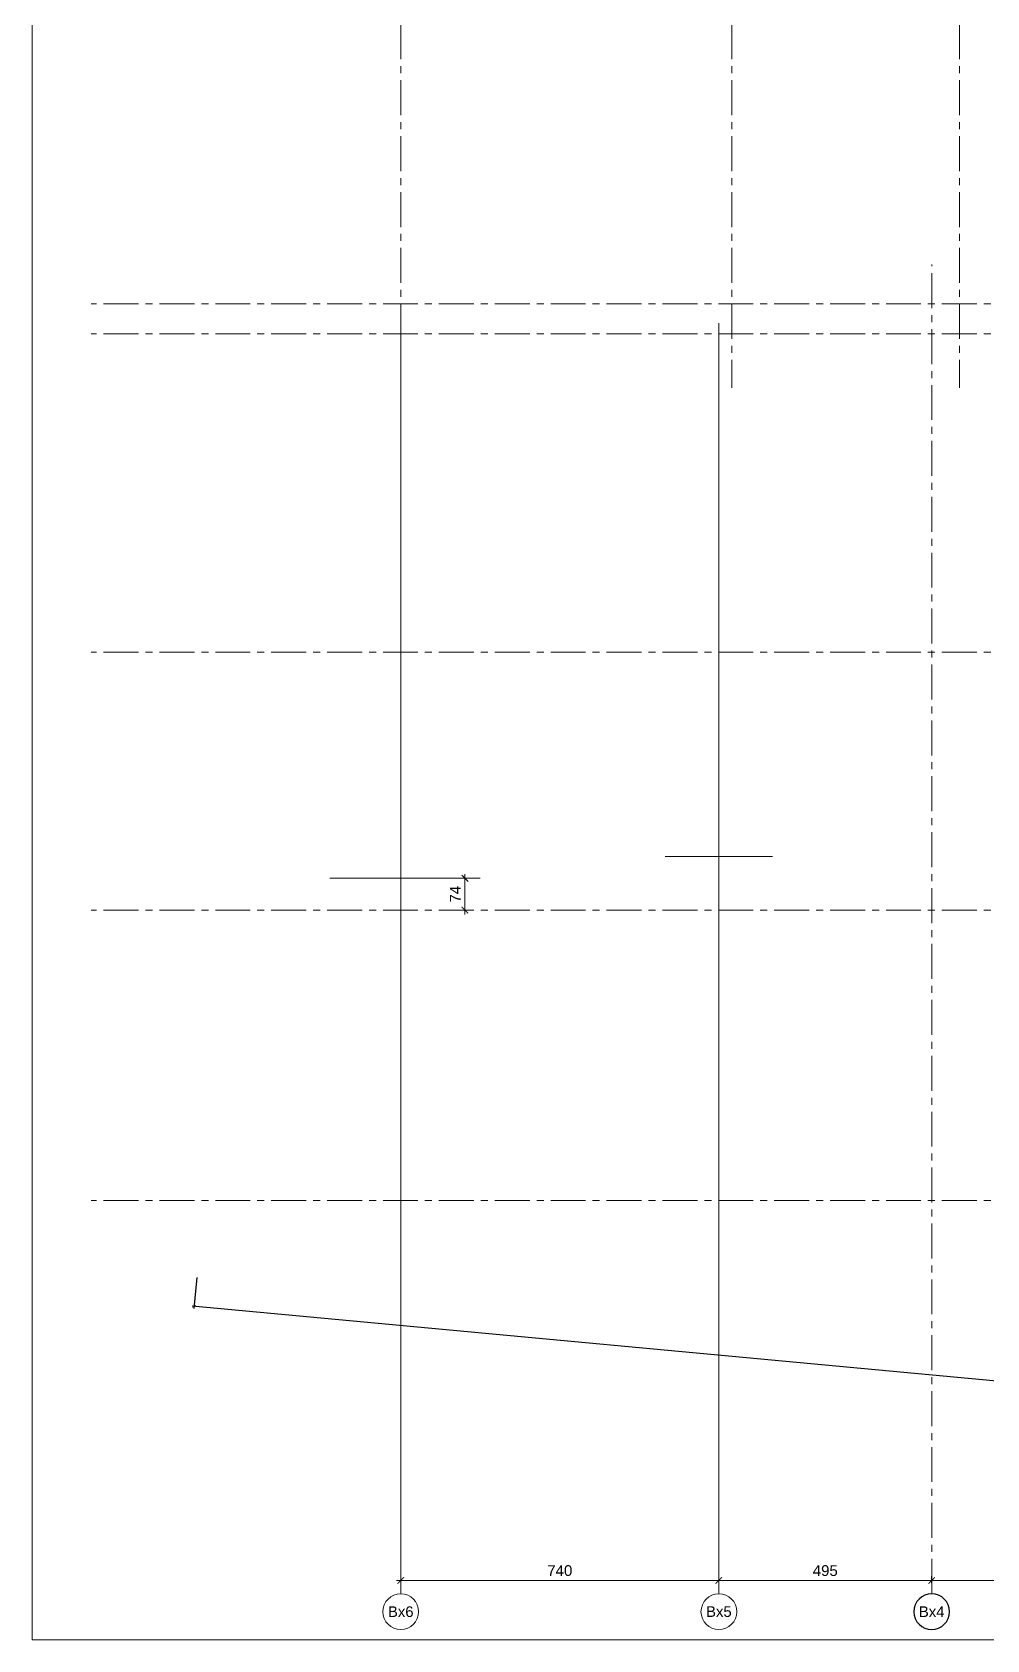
# Model space of a CAD drawing. Header units: centimetres. Extents: x 54080 to 84019, y -57712 to -39496.
# Drawn here: x 77939 to 80160, y -55119 to -51380 of the extents above; entities that cross this region are included whole.
import ezdxf
from ezdxf.enums import TextEntityAlignment as Align

# ---------------------------------------------------------------- set-up
doc = ezdxf.new("R2010")
doc.units = ezdxf.units.CM
doc.header["$LTSCALE"] = 50
doc.header["$MEASUREMENT"] = 0
for name, pattern in [('23486-A01$0${ Chain Double-Dash }', [0]), ('AXES', [2, 1.25, -0.25, 0.25, -0.25]), ('CACHE', [0.375, 0.25, -0.125])]:
    doc.linetypes.add(name, pattern=pattern)
doc.layers.get('0').update_dxf_attribs({"color": 8})
doc.layers.add('AXES', color=10, linetype='AXES')
doc.layers.add('COTE 50ème', color=1, linetype='Continuous')
doc.layers.add('FMULT', color=150, linetype='Continuous', plot=False)
doc.layers.add('HORS GEL', color=7, linetype='CACHE', lineweight=15, true_color=0x00661a)
doc.layers.add('MACONNERIE COUPE', color=7, linetype='Continuous', lineweight=30)
doc.styles.add('FN_TEXT_1.50', font='arial.ttf', dxfattribs={"height": 10})
doc.styles.add('RS_TEXT_1.50', font='arial.ttf', dxfattribs={"height": 12.5})
doc.styles.add('RS_TXT_100', font='arial.ttf', dxfattribs={"height": 25})
doc.styles.add('RS_TXT_50', font='arial.ttf', dxfattribs={"height": 12.5})
doc.dimstyles.new('RS_100CM_LINEAIRE', dxfattribs={"dimscale": 10, "dimtxt": 25, "dimasz": 1.5, "dimexe": 1, "dimexo": 2.5, "dimgap": 1, "dimtad": 1, "dimdec": 1, "dimrnd": 0.5, "dimdsep": 46, "dimtxsty": 'RS_TXT_100', "dimblk1": 'ARCHTICK', "dimblk2": 'ARCHTICK', "dimsah": 1, "dimcen": 2.5, "dimdle": 1, "dimclrt": 4, "dimadec": 0, "dimazin": 2, "dimtfac": 1, "dimtdec": 1, "dimtix": 1, "dimtmove": 2, "dimatfit": 3, "dimfxl": 1, "dimtolj": 1, "dimtzin": 0, "dimarcsym": 0})
doc.dimstyles.new('RS_50CM_LINEAIRE', dxfattribs={"dimscale": 5, "dimtxt": 12.5, "dimasz": 1.5, "dimexe": 1, "dimexo": 2.5, "dimgap": 1, "dimtad": 1, "dimdec": 1, "dimrnd": 0.5, "dimdsep": 46, "dimtxsty": 'RS_TXT_50', "dimblk1": 'ARCHTICK', "dimblk2": 'ARCHTICK', "dimsah": 1, "dimcen": 2.5, "dimdle": 1, "dimclrt": 4, "dimadec": 0, "dimazin": 2, "dimtfac": 1, "dimtdec": 1, "dimtix": 1, "dimtmove": 2, "dimatfit": 3, "dimfxl": 1, "dimtolj": 1, "dimtzin": 0, "dimarcsym": 0})

# ---------------------------------------------------------------- blocks, each defined once
blk = doc.blocks.new('AXES_FN')
at = {"color": 0, "linetype": 'Continuous'}
blk.add_circle((0, 15), 22.2, dxfattribs=at)
at = {"color": 0, "style": 'FN_TEXT_1.50'}
blk.add_attdef('AXES', text='', height=12.5, dxfattribs=at).set_placement((-48.9, 20.6), align=Align.MIDDLE_CENTER)
blk = doc.blocks.new('_ArchTick')
at = {"color": 0, "linetype": 'ByBlock', "const_width": 0.15}
blk.add_lwpolyline([(-0.5, -0.5), (0.5, 0.5)], dxfattribs=at)
blk = doc.blocks.new('*D148')
at = {"layer": 'AXES', "color": 0, "linetype": 'Continuous', "lineweight": -2, "ltscale": 0.5, "transparency": 16777216}
for p, q in [((72123.4, -46013.7), (72913.4, -46013.7)), ((72133.4, -46019.7), (72133.4, -46003.7)), ((72903.4, -46019.7), (72903.4, -46003.7))]:
    blk.add_line(p, q, dxfattribs=at)
at = {"layer": 'Defpoints', "color": 0, "linetype": 'Continuous', "ltscale": 0.5, "transparency": 16777216}
for p in [(72903.4, -46013.7), (72133.4, -46044.7), (72903.4, -46044.7)]:
    blk.add_point(p, dxfattribs=at)
at = {"layer": 'AXES', "color": 0, "linetype": 'Continuous', "lineweight": -2, "ltscale": 0.5, "transparency": 16777216, "xscale": 15, "yscale": 15, "zscale": 15, "rotation": 180}
blk.add_blockref('_ArchTick', (72133.4, -46013.7), dxfattribs=at)
at = {"layer": 'AXES', "color": 0, "linetype": 'Continuous', "lineweight": -2, "ltscale": 0.5, "transparency": 16777216, "xscale": 15, "yscale": 15, "zscale": 15}
blk.add_blockref('_ArchTick', (72903.4, -46013.7), dxfattribs=at)
at = {"layer": 'AXES', "color": 4, "linetype": 'Continuous', "lineweight": 5, "ltscale": 0.5, "transparency": 16777216, "insert": (72518.4, -45990.9), "char_height": 25, "attachment_point": 5, "style": 'RS_TXT_100'}
blk.add_mtext('\\A1;770', dxfattribs=at)
blk = doc.blocks.new('*D154')
at = {"layer": 'Defpoints', "color": 0, "linetype": 'ByBlock', "transparency": 16777216}
for p in [(71638.4, -46013.7), (71638.4, -46044.7), (72133.4, -46044.7)]:
    blk.add_point(p, dxfattribs=at)
at = {"layer": 'HORS GEL', "color": 0, "linetype": 'ByBlock', "lineweight": -2, "transparency": 16777216}
for p, q in [((72143.4, -46013.7), (71628.4, -46013.7)), ((71638.4, -46019.7), (71638.4, -46003.7)), ((72133.4, -46019.7), (72133.4, -46003.7))]:
    blk.add_line(p, q, dxfattribs=at)
at = {"layer": 'HORS GEL', "color": 0, "linetype": 'ByBlock', "lineweight": -2, "transparency": 16777216, "xscale": 15, "yscale": 15, "zscale": 15, "rotation": 180}
blk.add_blockref('_ArchTick', (71638.4, -46013.7), dxfattribs=at)
at = {"layer": 'HORS GEL', "color": 0, "linetype": 'ByBlock', "lineweight": -2, "transparency": 16777216, "xscale": 15, "yscale": 15, "zscale": 15}
blk.add_blockref('_ArchTick', (72133.4, -46013.7), dxfattribs=at)
at = {"layer": 'HORS GEL', "color": 4, "linetype": 'ByBlock', "transparency": 16777216, "insert": (71885.9, -45990.9), "char_height": 25, "attachment_point": 5, "style": 'RS_TXT_100'}
blk.add_mtext('\\A1;495', dxfattribs=at)
blk = doc.blocks.new('*D155')
at = {"layer": 'Defpoints', "color": 0, "linetype": 'ByBlock', "transparency": 16777216}
for p in [(70898.4, -46013.7), (70898.4, -46044.7), (71638.4, -46044.7)]:
    blk.add_point(p, dxfattribs=at)
at = {"layer": 'HORS GEL', "color": 0, "linetype": 'ByBlock', "lineweight": -2, "transparency": 16777216}
for p, q in [((71648.4, -46013.7), (70888.4, -46013.7)), ((70898.4, -46019.7), (70898.4, -46003.7)), ((71638.4, -46019.7), (71638.4, -46003.7))]:
    blk.add_line(p, q, dxfattribs=at)
at = {"layer": 'HORS GEL', "color": 0, "linetype": 'ByBlock', "lineweight": -2, "transparency": 16777216, "xscale": 15, "yscale": 15, "zscale": 15, "rotation": 180}
blk.add_blockref('_ArchTick', (70898.4, -46013.7), dxfattribs=at)
at = {"layer": 'HORS GEL', "color": 0, "linetype": 'ByBlock', "lineweight": -2, "transparency": 16777216, "xscale": 15, "yscale": 15, "zscale": 15}
blk.add_blockref('_ArchTick', (71638.4, -46013.7), dxfattribs=at)
at = {"layer": 'HORS GEL', "color": 4, "linetype": 'ByBlock', "transparency": 16777216, "insert": (71268.4, -45990.9), "char_height": 25, "attachment_point": 5, "style": 'RS_TXT_100'}
blk.add_mtext('\\A1;740', dxfattribs=at)
blk = doc.blocks.new('*D156')
at = {"layer": 'Defpoints', "color": 0, "linetype": 'ByBlock', "transparency": 16777216}
for p in [(71083.4, -44380.7), (71047.8, -44454.7), (71083.4, -44454.7)]:
    blk.add_point(p, dxfattribs=at)
at = {"layer": 'HORS GEL', "color": 0, "linetype": 'ByBlock', "lineweight": -2, "transparency": 16777216}
for p, q in [((71058.4, -44380.7), (71037.8, -44380.7)), ((71047.8, -44370.7), (71047.8, -44464.7)), ((71058.4, -44454.7), (71037.8, -44454.7))]:
    blk.add_line(p, q, dxfattribs=at)
at = {"layer": 'HORS GEL', "color": 0, "linetype": 'ByBlock', "lineweight": -2, "transparency": 16777216, "xscale": 15, "yscale": 15, "zscale": 15}
for p, rotation in [((71047.8, -44380.7), 90), ((71047.8, -44454.7), 270)]:
    blk.add_blockref('_ArchTick', p, dxfattribs=dict(at, rotation=rotation))
at = {"layer": 'HORS GEL', "color": 4, "linetype": 'ByBlock', "transparency": 16777216, "insert": (71025.3, -44417.7), "char_height": 25, "attachment_point": 5, "rotation": 90, "style": 'RS_TXT_100'}
blk.add_mtext('\\A1;74', dxfattribs=at)
blk = doc.blocks.new('*D2866')
at = {"layer": 'COTE 50ème', "color": 0, "lineweight": -2, "ltscale": 0.5, "transparency": 16777216}
for p, q in [((78322, -54276.4), (78315.3, -54348.8)), ((83133.8, -54793.9), (78310.8, -54343.4)), ((83135.1, -54726), (83128.3, -54798.4))]:
    blk.add_line(p, q, dxfattribs=at)
at = {"layer": 'Defpoints', "color": 0, "ltscale": 0.5, "transparency": 16777216}
for p in [(78323.2, -54263.9), (78315.7, -54343.9), (83136.3, -54713.5)]:
    blk.add_point(p, dxfattribs=at)
at = {"layer": 'COTE 50ème', "color": 0, "lineweight": -2, "ltscale": 0.5, "transparency": 16777216, "xscale": 7.5, "yscale": 7.5, "zscale": 7.5}
for p, rotation in [((78315.7, -54343.9), 174.6634725925406), ((83128.8, -54793.5), 354.6634725925406)]:
    blk.add_blockref('_ArchTick', p, dxfattribs=dict(at, rotation=rotation))
at = {"layer": 'COTE 50ème', "color": 4, "ltscale": 0.5, "transparency": 16777216, "insert": (80723.3, -54557.3), "char_height": 12.5, "attachment_point": 5, "rotation": 354.6635, "style": 'RS_TXT_50'}
blk.add_mtext('\\A1;4834', dxfattribs=at)
blk = doc.blocks.new('A$Ce9568e5d')
at = {"layer": 'AXES', "lineweight": 5, "ltscale": 1.3}
for p, q in [((-1265, 1580), (-1265, -1500)), ((-495, 1580), (-495, -1344.97)), ((35, 1580), (35, -1344.97)), ((-30, -4150), (-30, -1058.41)), ((3195, -1150), (-1985, -1150)), ((3195, -1220), (-1985, -1220)), ((3195, -1960), (-1985, -1960)), ((3195, -2560), (-1985, -2560)), ((3195, -3235), (-1985, -3235))]:
    blk.add_line(p, q, dxfattribs=at)
at = {"layer": 'HORS GEL', "linetype": '23486-A01$0${ Chain Double-Dash }', "ltscale": 1.2}
for p, q in [((-1265, -1195), (-1265, -4150)), ((-525, -1195), (-525, -4150)), ((-400, -2435), (-650, -2435)), ((-1430, -2486), (-1080, -2486))]:
    blk.add_line(p, q, dxfattribs=at)
at = {"layer": 'AXES', "linetype": 'ByBlock'}
ref = blk.add_blockref('AXES_FN', (-30, -4163.46), dxfattribs=dict(at, xscale=-1.875, yscale=1.875, zscale=1.875, rotation=180))
ref.add_attrib('AXES', 'Bx4', dxfattribs={"layer": '0', "color": 0, "height": 24.75, "style": 'RS_TEXT_1.50'}).set_placement((-30, -4191.58), align=Align.MIDDLE)
at = {"layer": 'HORS GEL'}
ref = blk.add_blockref('AXES_FN', (-1265, -4163.46), dxfattribs=dict(at, xscale=-1.875, yscale=1.875, zscale=1.875, rotation=180))
ref.add_attrib('AXES', 'Bx6', dxfattribs={"layer": '0', "color": 0, "height": 24.75, "style": 'RS_TEXT_1.50'}).set_placement((-1265, -4191.58), align=Align.MIDDLE)
ref = blk.add_blockref('AXES_FN', (-525, -4163.46), dxfattribs=dict(at, xscale=-1.875, yscale=1.875, zscale=1.875, rotation=180))
ref.add_attrib('AXES', 'Bx5', dxfattribs={"layer": '0', "color": 0, "height": 24.75, "style": 'RS_TEXT_1.50'}).set_placement((-525, -4191.58), align=Align.MIDDLE)
at = {"layer": 'AXES', "linetype": 'Continuous', "lineweight": 5, "ltscale": 0.5}
dim = blk.add_linear_dim(base=(740, -4118.93), p1=(-30, -4150), p2=(740, -4150), dimstyle='RS_100CM_LINEAIRE', dxfattribs=at)
dim.commit()
dim.dimension.update_dxf_attribs({"geometry": '*D148', "text_midpoint": (355, -4096.17), "insert": (-72163.45, 41894.73)})
at = {"layer": 'HORS GEL', "linetype": 'ByBlock'}
dim = blk.add_linear_dim(base=(-1115.62, -2560), p1=(-1080, -2486), p2=(-1080, -2560), angle=90, dimstyle='RS_100CM_LINEAIRE', dxfattribs=at)
dim.commit()
dim.dimension.update_dxf_attribs({"geometry": '*D156', "text_midpoint": (-1138.12, -2523), "insert": (-72163.45, 41894.73)})
for base, p1, p2, picture, middle in [((-1265, -4118.93), (-525, -4150), (-1265, -4150), '*D155', (-895, -4096.17)), ((-525, -4118.93), (-30, -4150), (-525, -4150), '*D154', (-277.5, -4096.17))]:
    dim = blk.add_linear_dim(base=base, p1=p1, p2=p2, dimstyle='RS_100CM_LINEAIRE', dxfattribs=at)
    dim.commit()
    dim.dimension.update_dxf_attribs({"geometry": picture, "text_midpoint": middle, "insert": (-72163.45, 41894.73)})

msp = doc.modelspace()

# ---------------------------------------------------------------- linework, layer by layer
at = {"layer": 'FMULT', "lineweight": 5, "ltscale": 0.5}
msp.add_lwpolyline([(77938.91, -55119.47), (83234.68, -55119.47), (83234.68, -48775.25), (77938.91, -48775.25)], close=True, dxfattribs=at)

# ---------------------------------------------------------------- block references
at = {"layer": 'MACONNERIE COUPE', "lineweight": 5, "ltscale": 0.5}
msp.add_blockref('A$Ce9568e5d', (80061.34, -50862.36), dxfattribs=at)

# ---------------------------------------------------------------- dimensions: what is measured, and where the dimension line sits
at = {"layer": 'COTE 50ème', "ltscale": 0.5}
dim = msp.add_aligned_dim(p1=(83136.25, -54713.51), p2=(78323.21, -54263.92), distance=80.29, dimstyle='RS_50CM_LINEAIRE', dxfattribs=at)
dim.commit()
dim.dimension.update_dxf_attribs({"geometry": '*D2866', "text_midpoint": (80723.32, -54557.32)})

doc.saveas('drawing.dxf')
